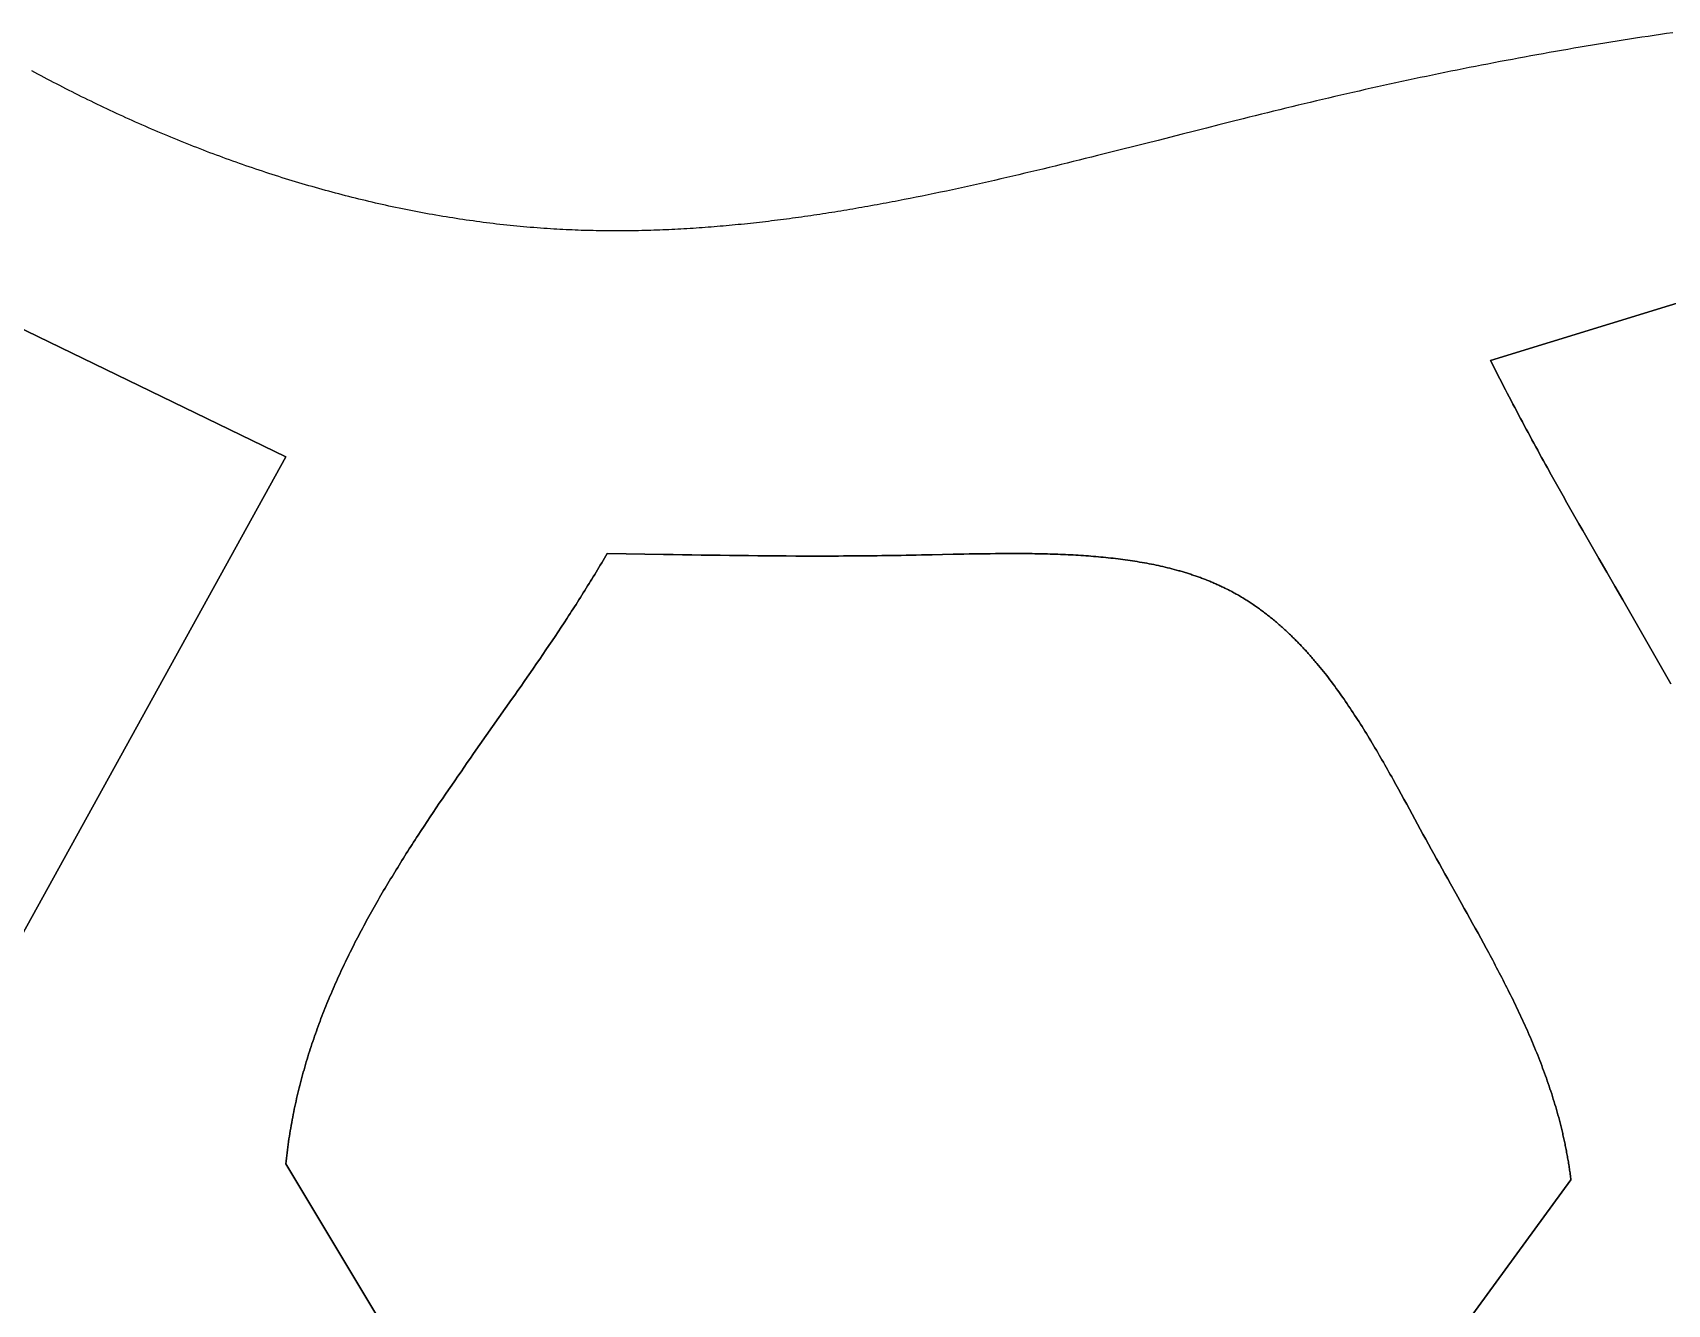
# Model space of a CAD drawing. Header units: millimetres. Extents: x -97041 to 275168, y -12500 to 263793.
# Drawn here: x 30275 to 60170, y 129284 to 152538 of the extents above; entities that cross this region are included whole.
import ezdxf

# ---------------------------------------------------------------- set-up
doc = ezdxf.new("R2010")
doc.units = ezdxf.units.MM
doc.layers.add('CLOSED_AREAS', color=7, linetype='Continuous')
doc.layers.add('REGION_HOLES', color=7, linetype='Continuous')

msp = doc.modelspace()

# ---------------------------------------------------------------- linework, layer by layer
at = {"layer": 'CLOSED_AREAS'}
for points in [[(60269.624, 152538.38), (60156.532, 152521.916), (60043.458, 152505.266), (59930.403, 152488.432), (59817.366, 152471.414), (59704.348, 152454.211), (59591.349, 152436.825), (59478.37, 152419.256), (59365.411, 152401.504), (59252.473, 152383.57), (59139.556, 152365.455), (59026.66, 152347.157), (58913.786, 152328.679), (58800.935, 152310.02), (58688.106, 152291.182), (58575.301, 152272.163), (58462.519, 152252.966), (58349.761, 152233.589), (58237.027, 152214.035), (58124.319, 152194.302), (58011.635, 152174.392), (57898.978, 152154.305), (57786.346, 152134.041), (57673.741, 152113.601), (57561.163, 152092.985), (57448.612, 152072.194), (57336.089, 152051.229), (57223.595, 152030.088), (57111.129, 152008.774), (56998.692, 151987.286), (56886.285, 151965.625), (56773.907, 151943.792), (56661.56, 151921.786), (56549.244, 151899.608), (56436.959, 151877.259), (56324.705, 151854.739), (56212.484, 151832.048), (56100.295, 151809.188), (55988.139, 151786.157), (55876.016, 151762.958), (55763.927, 151739.589), (55651.872, 151716.053), (55539.852, 151692.348), (55427.867, 151668.476), (55315.917, 151644.437), (55204.003, 151620.231), (55092.125, 151595.859), (54980.284, 151571.321), (54868.48, 151546.618), (54756.714, 151521.75), (54644.985, 151496.718), (54533.295, 151471.521), (54421.644, 151446.161), (54310.032, 151420.638), (54198.46, 151394.952), (54086.927, 151369.104), (53975.436, 151343.094), (53863.542, 151316.82), (53751.688, 151290.389), (53639.875, 151263.808), (53528.102, 151237.085), (53416.368, 151210.225), (53304.673, 151183.235), (53193.015, 151156.122), (53081.396, 151128.891), (52969.813, 151101.551), (52858.267, 151074.107), (52746.757, 151046.565), (52635.283, 151018.933), (52523.844, 150991.217), (52412.439, 150963.424), (52189.731, 150907.63), (51967.154, 150851.605), (51744.705, 150795.401), (51522.38, 150739.07), (51300.174, 150682.664), (50856.104, 150569.841), (50634.232, 150513.527), (50412.462, 150457.349), (50190.791, 150401.359), (49969.214, 150345.608), (49747.728, 150290.151), (49637.017, 150262.548), (49526.328, 150235.038), (49415.659, 150207.627), (49305.009, 150180.323), (49194.38, 150153.131), (49083.769, 150126.057), (48973.177, 150099.11), (48862.603, 150072.294), (48752.046, 150045.617), (48641.506, 150019.086), (48530.982, 149992.706), (48420.475, 149966.484), (48309.982, 149940.428), (48199.505, 149914.542), (48089.041, 149888.835), (47978.592, 149863.312), (47868.155, 149837.981), (47757.732, 149812.847), (47647.32, 149787.917), (47536.921, 149763.198), (47426.532, 149738.696), (47316.154, 149714.418), (47205.787, 149690.37), (47095.429, 149666.559), (46985.08, 149642.992), (46874.739, 149619.675), (46764.407, 149596.614), (46654.082, 149573.817), (46543.765, 149551.289), (46433.453, 149529.037), (46323.148, 149507.068), (46212.848, 149485.389), (46102.554, 149464.005), (46047.408, 149453.427), (45992.263, 149442.924), (45937.12, 149432.499), (45881.977, 149422.152), (45826.835, 149411.884), (45771.694, 149401.696), (45716.553, 149391.588), (45661.414, 149381.561), (45606.275, 149371.617), (45551.136, 149361.756), (45495.998, 149351.978), (45440.86, 149342.285), (45385.723, 149332.677), (45330.585, 149323.156), (45275.448, 149313.722), (45220.312, 149304.376), (45165.175, 149295.118), (45110.038, 149285.95), (45054.901, 149276.872), (44999.764, 149267.886), (44944.627, 149258.991), (44889.49, 149250.189), (44834.352, 149241.481), (44779.214, 149232.868), (44724.076, 149224.349), (44668.937, 149215.927), (44613.797, 149207.601), (44558.657, 149199.374), (44503.516, 149191.245), (44448.374, 149183.215), (44393.232, 149175.285), (44338.088, 149167.457), (44282.944, 149159.73), (44227.799, 149152.106), (44172.652, 149144.585), (44117.504, 149137.168), (44062.355, 149129.857), (44007.205, 149122.652), (43952.054, 149115.553), (43896.901, 149108.562), (43841.746, 149101.679), (43786.59, 149094.905), (43731.433, 149088.242), (43676.273, 149081.689), (43621.112, 149075.248), (43565.95, 149068.919), (43510.785, 149062.704), (43455.618, 149056.603), (43400.45, 149050.616), (43345.279, 149044.746), (43290.106, 149038.992), (43234.931, 149033.355), (43179.754, 149027.836), (43124.574, 149022.437), (43069.392, 149017.157), (43014.208, 149011.998), (42959.021, 149006.961), (42903.831, 149002.046), (42848.639, 148997.253), (42793.444, 148992.585), (42738.246, 148988.042), (42683.046, 148983.624), (42627.843, 148979.332), (42572.636, 148975.168), (42517.427, 148971.132), (42462.214, 148967.224), (42406.998, 148963.447), (42351.779, 148959.799), (42296.557, 148956.283), (42241.332, 148952.899), (42186.102, 148949.649), (42130.87, 148946.531), (42075.634, 148943.549), (42020.394, 148940.702), (41965.151, 148937.991), (41909.904, 148935.417), (41854.653, 148932.98), (41799.398, 148930.683), (41744.139, 148928.525), (41688.876, 148926.507), (41633.609, 148924.631), (41578.338, 148922.896), (41523.063, 148921.304), (41467.784, 148919.856), (41412.5, 148918.552), (41357.212, 148917.394), (41301.919, 148916.381), (41246.622, 148915.515), (41191.32, 148914.797), (41136.013, 148914.228), (41080.702, 148913.807), (41025.386, 148913.537), (40970.065, 148913.418), (40914.74, 148913.451), (40859.409, 148913.636), (40804.073, 148913.975), (40748.732, 148914.467), (40693.386, 148915.115), (40638.035, 148915.919), (40582.678, 148916.879), (40527.316, 148917.997), (40471.949, 148919.274), (40416.576, 148920.709), (40361.198, 148922.304), (40305.813, 148924.06), (40250.424, 148925.978), (40195.028, 148928.058), (40139.627, 148930.302), (40084.219, 148932.709), (40028.806, 148935.281), (39973.387, 148938.019), (39917.962, 148940.924), (39862.53, 148943.996), (39807.092, 148947.236), (39745.502, 148951.033), (39683.905, 148955.038), (39622.301, 148959.25), (39560.69, 148963.67), (39499.074, 148968.296), (39437.453, 148973.128), (39375.827, 148978.166), (39314.196, 148983.409), (39252.563, 148988.856), (39190.925, 148994.508), (39129.286, 149000.363), (39067.644, 149006.421), (39006, 149012.682), (38944.356, 149019.145), (38882.711, 149025.81), (38821.065, 149032.676), (38759.42, 149039.742), (38697.776, 149047.009), (38636.134, 149054.475), (38574.493, 149062.141), (38512.855, 149070.005), (38451.219, 149078.067), (38389.587, 149086.327), (38327.96, 149094.785), (38266.336, 149103.439), (38204.718, 149112.289), (38143.105, 149121.336), (38081.498, 149130.577), (38019.897, 149140.013), (37958.304, 149149.644), (37896.718, 149159.468), (37835.14, 149169.486), (37773.571, 149179.697), (37712.011, 149190.099), (37650.46, 149200.694), (37588.919, 149211.48), (37527.389, 149222.457), (37465.87, 149233.624), (37404.363, 149244.982), (37342.868, 149256.528), (37281.385, 149268.264), (37219.915, 149280.188), (37158.46, 149292.3), (37097.018, 149304.599), (37035.591, 149317.085), (36974.179, 149329.758), (36912.783, 149342.617), (36851.403, 149355.661), (36790.039, 149368.89), (36728.693, 149382.304), (36667.365, 149395.901), (36606.055, 149409.683), (36544.763, 149423.647), (36483.491, 149437.794), (36422.238, 149452.123), (36361.006, 149466.633), (36299.795, 149481.325), (36238.604, 149496.197), (36177.436, 149511.249), (36116.29, 149526.48), (36055.166, 149541.891), (35994.066, 149557.481), (35932.99, 149573.249), (35871.938, 149589.194), (35810.911, 149605.316), (35749.91, 149621.615), (35688.934, 149638.091), (35627.984, 149654.742), (35567.062, 149671.568), (35506.167, 149688.569), (35445.299, 149705.744), (35384.46, 149723.092), (35323.65, 149740.615), (35262.87, 149758.309), (35202.119, 149776.176), (35141.399, 149794.215), (35080.71, 149812.425), (35020.052, 149830.806), (34959.426, 149849.357), (34898.833, 149868.078), (34838.272, 149886.969), (34777.745, 149906.028), (34717.252, 149925.255), (34656.794, 149944.65), (34596.371, 149964.213), (34535.983, 149983.943), (34475.631, 150003.839), (34415.316, 150023.9), (34355.038, 150044.128), (34294.797, 150064.52), (34234.595, 150085.076), (34174.431, 150105.797), (34114.306, 150126.681), (34054.22, 150147.727), (33994.175, 150168.937), (33934.171, 150190.308), (33874.207, 150211.841), (33814.286, 150233.534), (33754.406, 150255.389), (33694.569, 150277.403), (33634.775, 150299.577), (33575.025, 150321.909), (33515.319, 150344.401), (33455.658, 150367.05), (33396.042, 150389.857), (33336.472, 150412.821), (33276.948, 150435.942), (33217.47, 150459.218), (33158.04, 150482.651), (33098.658, 150506.238), (33039.324, 150529.98), (32980.038, 150553.876), (32920.802, 150577.926), (32861.616, 150602.129), (32802.48, 150626.485), (32743.395, 150650.993), (32684.361, 150675.652), (32625.379, 150700.463), (32566.449, 150725.424), (32507.572, 150750.536), (32448.749, 150775.797), (32389.979, 150801.207), (32331.264, 150826.767), (32272.604, 150852.474), (32213.999, 150878.33), (32155.449, 150904.332), (32096.957, 150930.482), (32038.521, 150956.777), (31980.142, 150983.219), (31921.822, 151009.805), (31863.56, 151036.537), (31805.357, 151063.413), (31747.213, 151090.433), (31689.13, 151117.596), (31631.107, 151144.902), (31573.144, 151172.35), (31515.244, 151199.94), (31457.405, 151227.672), (31399.629, 151255.545), (31341.916, 151283.558), (31284.266, 151311.711), (31226.681, 151340.003), (31169.16, 151368.434), (31111.704, 151397.004), (31054.313, 151425.712), (30996.989, 151454.557), (30939.731, 151483.539), (30882.541, 151512.658), (30825.418, 151541.912), (30768.363, 151571.303), (30711.377, 151600.828), (30654.459, 151630.488), (30597.612, 151660.281), (30540.835, 151690.209), (30484.128, 151720.269), (30427.492, 151750.462), (30370.929, 151780.787), (30314.437, 151811.244), (30258.018, 151841.832)], [(28736.088, 133615.72), (34905.394, 144779.227), (25210.77, 149479.651)], [(64576.821, 148892.098), (56938.632, 146541.886), (56972.136, 146474.985), (57005.728, 146408.206), (57039.406, 146341.548), (57073.169, 146275.009), (57107.015, 146208.586), (57140.944, 146142.277), (57174.955, 146076.08), (57209.045, 146009.992), (57243.215, 145944.013), (57277.462, 145878.139), (57311.785, 145812.368), (57346.185, 145746.699), (57380.658, 145681.128), (57415.204, 145615.655), (57449.822, 145550.277), (57484.511, 145484.991), (57519.269, 145419.795), (57554.095, 145354.688), (57588.988, 145289.667), (57623.947, 145224.73), (57658.971, 145159.875), (57694.058, 145095.1), (57729.207, 145030.403), (57764.417, 144965.781), (57799.687, 144901.232), (57835.016, 144836.754), (57870.402, 144772.345), (57905.845, 144708.003), (57941.343, 144643.726), (57976.894, 144579.512), (58048.154, 144451.261), (58119.615, 144323.236), (58191.268, 144195.417), (58263.102, 144067.788), (58335.11, 143940.333), (58407.28, 143813.032), (58479.604, 143685.871), (58552.072, 143558.83), (58624.674, 143431.894), (58697.401, 143305.044), (58770.243, 143178.264), (58843.191, 143051.537), (58916.235, 142924.844), (59062.574, 142671.496), (59209.183, 142418.083), (59355.986, 142164.467), (59502.906, 141910.511), (59649.867, 141656.076), (59723.339, 141528.636), (59796.793, 141401.026), (59870.219, 141273.227), (59943.607, 141145.222), (60016.949, 141016.995), (60090.234, 140888.528), (60163.453, 140759.804), (60236.596, 140630.805)], [(50475.549, 120689.554), (58407.514, 131559.284), (58404.377, 131584.71), (58401.157, 131610.106), (58397.855, 131635.471), (58394.471, 131660.806), (58391.006, 131686.112), (58387.459, 131711.387), (58383.832, 131736.633), (58380.125, 131761.85), (58376.338, 131787.038), (58372.471, 131812.196), (58368.525, 131837.326), (58364.5, 131862.427), (58360.396, 131887.499), (58356.214, 131912.543), (58351.955, 131937.558), (58347.617, 131962.546), (58343.203, 131987.505), (58338.712, 132012.437), (58334.145, 132037.341), (58329.501, 132062.218), (58324.782, 132087.068), (58319.988, 132111.89), (58315.119, 132136.685), (58310.175, 132161.454), (58305.156, 132186.195), (58300.064, 132210.911), (58294.898, 132235.6), (58289.66, 132260.262), (58284.348, 132284.899), (58278.964, 132309.51), (58273.507, 132334.095), (58267.979, 132358.655), (58262.38, 132383.189), (58256.71, 132407.698), (58245.157, 132456.641), (58233.325, 132505.485), (58221.215, 132554.231), (58208.832, 132602.881), (58196.177, 132651.436), (58183.254, 132699.897), (58170.065, 132748.265), (58156.613, 132796.542), (58142.902, 132844.728), (58128.934, 132892.826), (58114.712, 132940.837), (58100.238, 132988.761), (58085.516, 133036.6), (58070.548, 133084.356), (58055.338, 133132.029), (58039.888, 133179.621), (58024.201, 133227.133), (58008.28, 133274.567), (57992.128, 133321.923), (57975.748, 133369.204), (57959.141, 133416.409), (57942.313, 133463.541), (57925.264, 133510.601), (57907.999, 133557.59), (57890.519, 133604.51), (57872.828, 133651.361), (57854.929, 133698.144), (57836.825, 133744.863), (57818.518, 133791.516), (57800.011, 133838.106), (57781.307, 133884.635), (57762.409, 133931.102), (57743.32, 133977.51), (57724.043, 134023.86), (57704.58, 134070.154), (57684.935, 134116.391), (57665.11, 134162.574), (57645.108, 134208.704), (57624.932, 134254.783), (57604.584, 134300.811), (57584.069, 134346.789), (57563.388, 134392.72), (57542.545, 134438.604), (57521.541, 134484.443), (57500.381, 134530.237), (57479.067, 134575.989), (57457.602, 134621.699), (57435.989, 134667.369), (57414.23, 134713), (57392.329, 134758.593), (57370.287, 134804.149), (57348.11, 134849.671), (57325.798, 134895.158), (57303.355, 134940.613), (57280.783, 134986.037), (57258.087, 135031.43), (57235.268, 135076.795), (57212.329, 135122.132), (57189.273, 135167.443), (57166.104, 135212.729), (57142.823, 135257.991), (57119.434, 135303.231), (57095.94, 135348.45), (57072.343, 135393.649), (57048.647, 135438.829), (57024.854, 135483.992), (57000.967, 135529.139), (56976.989, 135574.271), (56952.922, 135619.389), (56928.771, 135664.496), (56904.536, 135709.591), (56855.832, 135799.754), (56806.832, 135889.889), (56757.559, 135980.006), (56708.037, 136070.114), (56658.288, 136160.225), (56608.334, 136250.348), (56558.2, 136340.494), (56507.907, 136430.673), (56457.478, 136520.895), (56406.937, 136611.17), (56305.61, 136791.92), (56204.106, 136973.006), (56153.346, 137063.701), (56102.611, 137154.51), (56051.923, 137245.443), (56001.306, 137336.512), (55950.782, 137427.726), (55900.374, 137519.095), (55850.462, 137609.961), (55800.666, 137700.96), (55750.965, 137792.064), (55701.34, 137883.243), (55602.233, 138065.709), (55503.179, 138248.123), (55453.621, 138339.237), (55404.013, 138430.251), (55354.336, 138521.133), (55304.569, 138611.857), (55254.692, 138702.391), (55204.683, 138792.706), (55154.522, 138882.774), (55129.378, 138927.706), (55104.188, 138972.564), (55078.95, 139017.347), (55053.661, 139062.049), (55028.318, 139106.666), (55002.92, 139151.197), (54977.462, 139195.636), (54951.944, 139239.98), (54926.362, 139284.225), (54900.713, 139328.368), (54874.995, 139372.405), (54849.206, 139416.332), (54823.342, 139460.146), (54797.402, 139503.843), (54771.383, 139547.42), (54745.281, 139590.872), (54719.095, 139634.196), (54692.822, 139677.388), (54666.46, 139720.445), (54640.005, 139763.363), (54613.455, 139806.139), (54586.808, 139848.768), (54560.061, 139891.247), (54533.211, 139933.572), (54506.257, 139975.74), (54479.194, 140017.747), (54452.021, 140059.589), (54424.736, 140101.263), (54397.334, 140142.764), (54369.815, 140184.09), (54342.175, 140225.237), (54314.412, 140266.201), (54286.523, 140306.978), (54258.506, 140347.564), (54230.358, 140387.957), (54202.076, 140428.151), (54173.658, 140468.145), (54145.101, 140507.933), (54116.403, 140547.513), (54087.562, 140586.88), (54058.573, 140626.031), (54029.436, 140664.962), (54000.147, 140703.67), (53970.704, 140742.151), (53941.104, 140780.401), (53911.345, 140818.416), (53881.423, 140856.194), (53851.337, 140893.73), (53821.084, 140931.02), (53790.662, 140968.061), (53760.067, 141004.85), (53744.704, 141023.148), (53729.297, 141041.382), (53713.846, 141059.551), (53698.35, 141077.654), (53682.809, 141095.691), (53667.223, 141113.662), (53651.591, 141131.566), (53635.913, 141149.403), (53620.188, 141167.172), (53604.418, 141184.872), (53588.6, 141202.504), (53572.735, 141220.067), (53556.822, 141237.56), (53540.862, 141254.984), (53524.853, 141272.336), (53508.795, 141289.618), (53492.689, 141306.828), (53476.534, 141323.966), (53460.329, 141341.032), (53444.074, 141358.025), (53427.769, 141374.945), (53411.413, 141391.791), (53395.007, 141408.563), (53378.55, 141425.26), (53362.041, 141441.882), (53345.48, 141458.429), (53328.867, 141474.899), (53312.202, 141491.293), (53295.484, 141507.61), (53278.713, 141523.849), (53261.889, 141540.011), (53245.01, 141556.095), (53228.078, 141572.099), (53211.091, 141588.025), (53194.05, 141603.87), (53176.954, 141619.636), (53159.802, 141635.321), (53142.595, 141650.924), (53125.332, 141666.447), (53108.012, 141681.887), (53090.636, 141697.245), (53073.203, 141712.519), (53055.712, 141727.711), (53038.164, 141742.819), (53020.558, 141757.842), (53002.894, 141772.781), (52985.171, 141787.634), (52967.39, 141802.402), (52949.549, 141817.083), (52931.648, 141831.678), (52913.688, 141846.186), (52895.668, 141860.607), (52877.587, 141874.939), (52859.445, 141889.183), (52841.242, 141903.339), (52822.978, 141917.404), (52804.651, 141931.381), (52786.263, 141945.266), (52767.812, 141959.061), (52749.299, 141972.765), (52730.722, 141986.378), (52712.082, 141999.898), (52693.379, 142013.326), (52674.611, 142026.66), (52655.779, 142039.901), (52636.882, 142053.049), (52617.92, 142066.101), (52598.893, 142079.06), (52579.8, 142091.922), (52560.641, 142104.689), (52541.416, 142117.36), (52522.124, 142129.934), (52502.766, 142142.411), (52483.34, 142154.79), (52463.846, 142167.072), (52444.284, 142179.254), (52424.655, 142191.338), (52404.956, 142203.323), (52385.189, 142215.207), (52365.353, 142226.991), (52345.446, 142238.675), (52325.471, 142250.257), (52305.425, 142261.737), (52285.308, 142273.115), (52265.121, 142284.391), (52244.862, 142295.563), (52224.532, 142306.632), (52204.13, 142317.597), (52183.656, 142328.457), (52163.11, 142339.213), (52142.491, 142349.863), (52121.798, 142360.407), (52101.033, 142370.845), (52080.193, 142381.176), (52062.074, 142390.042), (52043.899, 142398.829), (52025.669, 142407.535), (52007.384, 142416.162), (51989.045, 142424.71), (51970.651, 142433.179), (51952.203, 142441.569), (51933.701, 142449.882), (51915.146, 142458.116), (51896.538, 142466.274), (51877.876, 142474.354), (51859.162, 142482.357), (51840.394, 142490.284), (51821.575, 142498.135), (51802.704, 142505.91), (51783.781, 142513.61), (51764.806, 142521.234), (51745.78, 142528.784), (51726.703, 142536.26), (51707.575, 142543.662), (51688.397, 142550.99), (51669.168, 142558.244), (51649.889, 142565.426), (51630.561, 142572.535), (51611.183, 142579.572), (51591.756, 142586.537), (51572.28, 142593.43), (51552.755, 142600.252), (51533.182, 142607.003), (51513.56, 142613.684), (51493.891, 142620.294), (51474.174, 142626.835), (51454.409, 142633.305), (51434.597, 142639.707), (51414.738, 142646.04), (51394.833, 142652.304), (51374.881, 142658.5), (51354.882, 142664.629), (51334.838, 142670.69), (51314.748, 142676.683), (51294.613, 142682.61), (51274.433, 142688.471), (51254.208, 142694.265), (51233.938, 142699.994), (51193.265, 142711.255), (51152.416, 142722.258), (51111.394, 142733.004), (51070.201, 142743.497), (51028.838, 142753.739), (50987.308, 142763.734), (50945.612, 142773.483), (50903.753, 142782.989), (50861.733, 142792.256), (50819.553, 142801.286), (50777.216, 142810.082), (50734.724, 142818.647), (50692.079, 142826.983), (50649.283, 142835.092), (50606.338, 142842.979), (50563.245, 142850.645), (50520.008, 142858.094), (50476.628, 142865.327), (50433.107, 142872.349), (50389.447, 142879.161), (50345.65, 142885.766), (50301.718, 142892.167), (50257.654, 142898.367), (50213.459, 142904.369), (50169.135, 142910.175), (50124.685, 142915.787), (50080.11, 142921.21), (50035.412, 142926.445), (49990.594, 142931.496), (49945.658, 142936.364), (49900.605, 142941.054), (49855.437, 142945.566), (49810.158, 142949.906), (49764.768, 142954.074), (49719.27, 142958.073), (49673.665, 142961.908), (49627.956, 142965.58), (49582.146, 142969.091), (49536.235, 142972.446), (49490.226, 142975.646), (49444.12, 142978.694), (49397.921, 142981.593), (49351.63, 142984.346), (49305.249, 142986.955), (49258.781, 142989.424), (49212.226, 142991.755), (49165.587, 142993.95), (49118.867, 142996.013), (49072.067, 142997.946), (49025.189, 142999.752), (48978.236, 143001.434), (48931.209, 143002.994), (48884.111, 143004.436), (48836.943, 143005.762), (48789.707, 143006.974), (48742.406, 143008.076), (48695.042, 143009.07), (48647.616, 143009.959), (48600.131, 143010.745), (48552.589, 143011.432), (48504.991, 143012.023), (48457.34, 143012.519), (48409.638, 143012.924), (48361.887, 143013.241), (48314.089, 143013.471), (48266.246, 143013.619), (48218.359, 143013.686), (48170.432, 143013.676), (48074.463, 143013.434), (47978.354, 143012.915), (47882.122, 143012.14), (47785.783, 143011.132), (47689.354, 143009.913), (47592.85, 143008.505), (47496.289, 143006.929), (47399.686, 143005.208), (47303.058, 143003.364), (47206.421, 143001.418), (47109.791, 142999.393), (46916.62, 142995.192), (46723.673, 142990.938), (46531.082, 142986.806), (46434.961, 142984.841), (46338.978, 142982.973), (46249.78, 142981.336), (46160.712, 142979.801), (46071.773, 142978.365), (45982.959, 142977.027), (45894.268, 142975.785), (45805.697, 142974.638), (45717.243, 142973.585), (45628.904, 142972.623), (45540.676, 142971.751), (45452.558, 142970.967), (45364.546, 142970.271), (45276.638, 142969.66), (45188.831, 142969.132), (45101.122, 142968.687), (45013.508, 142968.323), (44925.988, 142968.037), (44838.557, 142967.83), (44751.214, 142967.698), (44576.78, 142967.655), (44402.662, 142967.898), (44228.84, 142968.413), (44055.291, 142969.188), (43881.994, 142970.21), (43708.927, 142971.466), (43536.068, 142972.945), (43363.396, 142974.634), (43190.888, 142976.519), (43018.524, 142978.589), (42846.281, 142980.831), (42674.138, 142983.232), (42502.073, 142985.78), (42330.064, 142988.462), (42158.089, 142991.266), (41986.128, 142994.178), (41814.157, 142997.188), (41470.101, 143003.446), (41125.748, 143009.94), (40780.924, 143016.568), (40756.092, 142973.74), (40731.15, 142930.957), (40706.101, 142888.218), (40680.946, 142845.524), (40655.686, 142802.872), (40630.323, 142760.264), (40604.858, 142717.698), (40579.293, 142675.173), (40553.629, 142632.689), (40527.868, 142590.245), (40502.011, 142547.842), (40476.06, 142505.477), (40450.015, 142463.151), (40423.879, 142420.862), (40397.653, 142378.611), (40371.339, 142336.397), (40344.937, 142294.219), (40318.45, 142252.076), (40291.879, 142209.968), (40265.225, 142167.894), (40238.489, 142125.854), (40211.674, 142083.847), (40184.78, 142041.873), (40157.81, 141999.93), (40130.764, 141958.018), (40103.644, 141916.138), (40076.452, 141874.287), (40049.189, 141832.465), (39994.455, 141748.909), (39939.455, 141665.462), (39884.2, 141582.121), (39828.702, 141498.881), (39772.972, 141415.737), (39717.022, 141332.683), (39660.865, 141249.716), (39604.511, 141166.83), (39547.972, 141084.021), (39491.261, 141001.283), (39434.388, 140918.612), (39377.366, 140836.003), (39320.205, 140753.452), (39262.919, 140670.952), (39205.518, 140588.5), (39148.014, 140506.09), (39090.419, 140423.719), (39032.745, 140341.38), (38917.205, 140176.781), (38801.488, 140012.256), (38569.897, 139683.271), (38454.21, 139518.733), (38338.72, 139354.114), (38281.078, 139271.762), (38223.52, 139189.374), (38166.059, 139106.947), (38108.705, 139024.476), (38051.471, 138941.955), (37994.368, 138859.379), (37937.407, 138776.744), (37880.602, 138694.046), (37823.962, 138611.278), (37767.501, 138528.437), (37711.229, 138445.517), (37655.158, 138362.514), (37599.3, 138279.423), (37543.667, 138196.238), (37488.271, 138112.956), (37433.123, 138029.571), (37378.234, 137946.078), (37323.617, 137862.473), (37296.414, 137820.626), (37269.283, 137778.75), (37242.226, 137736.843), (37215.244, 137694.905), (37188.339, 137652.936), (37161.512, 137610.934), (37134.765, 137568.899), (37108.098, 137526.83), (37081.514, 137484.727), (37055.014, 137442.59), (37028.599, 137400.417), (37002.272, 137358.208), (36976.032, 137315.963), (36949.883, 137273.68), (36923.824, 137231.359), (36897.859, 137189), (36871.988, 137146.603), (36846.212, 137104.165), (36820.533, 137061.687), (36794.953, 137019.169), (36769.473, 136976.609), (36744.095, 136934.007), (36718.819, 136891.362), (36693.648, 136848.674), (36668.583, 136805.942), (36643.625, 136763.166), (36618.776, 136720.344), (36594.037, 136677.477), (36569.41, 136634.564), (36544.897, 136591.604), (36520.498, 136548.596), (36496.215, 136505.54), (36472.049, 136462.436), (36448.003, 136419.282), (36424.077, 136376.078), (36400.273, 136332.824), (36376.593, 136289.518), (36353.037, 136246.161), (36329.608, 136202.751), (36306.307, 136159.289), (36283.134, 136115.773), (36260.093, 136072.203), (36237.184, 136028.578), (36214.409, 135984.898), (36191.768, 135941.161), (36169.265, 135897.369), (36146.899, 135853.519), (36124.673, 135809.611), (36102.588, 135765.645), (36080.645, 135721.619), (36058.846, 135677.534), (36037.193, 135633.389), (36015.686, 135589.184), (35994.328, 135544.916), (35973.119, 135500.587), (35952.062, 135456.195), (35931.157, 135411.74), (35910.407, 135367.221), (35889.812, 135322.637), (35869.374, 135277.989), (35849.095, 135233.275), (35828.975, 135188.494), (35809.017, 135143.647), (35789.222, 135098.732), (35769.592, 135053.749), (35750.127, 135008.697), (35730.83, 134963.576), (35711.701, 134918.386), (35692.742, 134873.124), (35673.956, 134827.792), (35655.342, 134782.388), (35636.903, 134736.911), (35618.64, 134691.362), (35600.555, 134645.739), (35582.648, 134600.042), (35564.922, 134554.27), (35547.378, 134508.423), (35530.018, 134462.499), (35512.842, 134416.5), (35495.852, 134370.423), (35479.05, 134324.268), (35462.438, 134278.035), (35446.016, 134231.723), (35429.786, 134185.331), (35413.75, 134138.86), (35397.909, 134092.307), (35382.265, 134045.673), (35366.819, 133998.957), (35351.572, 133952.158), (35336.526, 133905.276), (35321.682, 133858.31), (35307.042, 133811.26), (35292.608, 133764.125), (35278.38, 133716.904), (35264.361, 133669.597), (35250.551, 133622.203), (35236.952, 133574.722), (35223.566, 133527.152), (35210.394, 133479.494), (35197.438, 133431.746), (35184.699, 133383.909), (35172.178, 133335.981), (35159.877, 133287.962), (35147.797, 133239.851), (35135.941, 133191.648), (35124.308, 133143.353), (35112.902, 133094.963), (35101.723, 133046.48), (35090.772, 132997.901), (35080.051, 132949.228), (35069.563, 132900.458), (35059.307, 132851.592), (35049.286, 132802.629), (35039.501, 132753.568), (35029.953, 132704.408), (35020.644, 132655.15), (35011.576, 132605.792), (35002.75, 132556.334), (34994.166, 132506.775), (34985.828, 132457.114), (34977.736, 132407.352), (34969.892, 132357.487), (34962.297, 132307.519), (34954.952, 132257.447), (34947.86, 132207.271), (34941.021, 132156.989), (34934.437, 132106.602), (34928.109, 132056.109), (34922.04, 132005.509), (34916.23, 131954.801), (34910.681, 131903.985), (34905.394, 131853.061), (39312.042, 124508.648)]]:
    msp.add_lwpolyline(points, dxfattribs=at)
at = {"layer": 'REGION_HOLES'}
for points in [[(25210.77, 149479.651), (34905.394, 144779.227), (28736.088, 133615.72)], [(60236.596, 140630.805), (60163.453, 140759.804), (60090.234, 140888.528), (60016.949, 141016.995), (59943.607, 141145.222), (59870.219, 141273.227), (59796.793, 141401.026), (59723.339, 141528.636), (59649.867, 141656.076), (59502.906, 141910.511), (59355.986, 142164.467), (59209.183, 142418.083), (59062.574, 142671.496), (58916.235, 142924.844), (58843.191, 143051.537), (58770.243, 143178.264), (58697.401, 143305.044), (58624.674, 143431.894), (58552.072, 143558.83), (58479.604, 143685.871), (58407.28, 143813.032), (58335.11, 143940.333), (58263.102, 144067.788), (58191.268, 144195.417), (58119.615, 144323.236), (58048.154, 144451.261), (57976.894, 144579.512), (57941.343, 144643.726), (57905.845, 144708.003), (57870.402, 144772.345), (57835.016, 144836.754), (57799.687, 144901.232), (57764.417, 144965.781), (57729.207, 145030.403), (57694.058, 145095.1), (57658.971, 145159.875), (57623.947, 145224.73), (57588.988, 145289.667), (57554.095, 145354.688), (57519.269, 145419.795), (57484.511, 145484.991), (57449.822, 145550.277), (57415.204, 145615.655), (57380.658, 145681.128), (57346.185, 145746.699), (57311.785, 145812.368), (57277.462, 145878.139), (57243.215, 145944.013), (57209.045, 146009.992), (57174.955, 146076.08), (57140.944, 146142.277), (57107.015, 146208.586), (57073.169, 146275.009), (57039.406, 146341.548), (57005.728, 146408.206), (56972.136, 146474.985), (56938.632, 146541.886), (64576.821, 148892.098)], [(39312.042, 124508.648), (34905.394, 131853.061), (34910.681, 131903.985), (34916.23, 131954.801), (34922.04, 132005.509), (34928.109, 132056.109), (34934.437, 132106.602), (34941.021, 132156.989), (34947.86, 132207.271), (34954.952, 132257.447), (34962.297, 132307.519), (34969.892, 132357.487), (34977.736, 132407.352), (34985.828, 132457.114), (34994.166, 132506.775), (35002.75, 132556.334), (35011.576, 132605.792), (35020.644, 132655.15), (35029.953, 132704.408), (35039.501, 132753.568), (35049.286, 132802.629), (35059.307, 132851.592), (35069.563, 132900.458), (35080.051, 132949.228), (35090.772, 132997.901), (35101.723, 133046.48), (35112.902, 133094.963), (35124.308, 133143.353), (35135.941, 133191.648), (35147.797, 133239.851), (35159.877, 133287.962), (35172.178, 133335.981), (35184.699, 133383.909), (35197.438, 133431.746), (35210.394, 133479.494), (35223.566, 133527.152), (35236.952, 133574.722), (35250.551, 133622.203), (35264.361, 133669.597), (35278.38, 133716.904), (35292.608, 133764.125), (35307.042, 133811.26), (35321.682, 133858.31), (35336.526, 133905.276), (35351.572, 133952.158), (35366.819, 133998.957), (35382.265, 134045.673), (35397.909, 134092.307), (35413.75, 134138.86), (35429.786, 134185.331), (35446.016, 134231.723), (35462.438, 134278.035), (35479.05, 134324.268), (35495.852, 134370.423), (35512.842, 134416.5), (35530.018, 134462.499), (35547.378, 134508.423), (35564.922, 134554.27), (35582.648, 134600.042), (35600.555, 134645.739), (35618.64, 134691.362), (35636.903, 134736.911), (35655.342, 134782.388), (35673.956, 134827.792), (35692.742, 134873.124), (35711.701, 134918.386), (35730.83, 134963.576), (35750.127, 135008.697), (35769.592, 135053.749), (35789.222, 135098.732), (35809.017, 135143.647), (35828.975, 135188.494), (35849.095, 135233.275), (35869.374, 135277.989), (35889.812, 135322.637), (35910.407, 135367.221), (35931.157, 135411.74), (35952.062, 135456.195), (35973.119, 135500.587), (35994.328, 135544.916), (36015.686, 135589.184), (36037.193, 135633.389), (36058.846, 135677.534), (36080.645, 135721.619), (36102.588, 135765.645), (36124.673, 135809.611), (36146.899, 135853.519), (36169.265, 135897.369), (36191.768, 135941.161), (36214.409, 135984.898), (36237.184, 136028.578), (36260.093, 136072.203), (36283.134, 136115.773), (36306.307, 136159.289), (36329.608, 136202.751), (36353.037, 136246.161), (36376.593, 136289.518), (36400.273, 136332.824), (36424.077, 136376.078), (36448.003, 136419.282), (36472.049, 136462.436), (36496.215, 136505.54), (36520.498, 136548.596), (36544.897, 136591.604), (36569.41, 136634.564), (36594.037, 136677.477), (36618.776, 136720.344), (36643.625, 136763.166), (36668.583, 136805.942), (36693.648, 136848.674), (36718.819, 136891.362), (36744.095, 136934.007), (36769.473, 136976.609), (36794.953, 137019.169), (36820.533, 137061.687), (36846.212, 137104.165), (36871.988, 137146.603), (36897.859, 137189), (36923.824, 137231.359), (36949.883, 137273.68), (36976.032, 137315.963), (37002.272, 137358.208), (37028.599, 137400.417), (37055.014, 137442.59), (37081.514, 137484.727), (37108.098, 137526.83), (37134.765, 137568.899), (37161.512, 137610.934), (37188.339, 137652.936), (37215.244, 137694.905), (37242.226, 137736.843), (37269.283, 137778.75), (37296.414, 137820.626), (37323.617, 137862.473), (37378.234, 137946.078), (37433.123, 138029.571), (37488.271, 138112.956), (37543.667, 138196.238), (37599.3, 138279.423), (37655.158, 138362.514), (37711.229, 138445.517), (37767.501, 138528.437), (37823.962, 138611.278), (37880.602, 138694.046), (37937.407, 138776.744), (37994.368, 138859.379), (38051.471, 138941.955), (38108.705, 139024.476), (38166.059, 139106.947), (38223.52, 139189.374), (38281.078, 139271.762), (38338.72, 139354.114), (38454.21, 139518.733), (38569.897, 139683.271), (38801.488, 140012.256), (38917.205, 140176.781), (39032.745, 140341.38), (39090.419, 140423.719), (39148.014, 140506.09), (39205.518, 140588.5), (39262.919, 140670.952), (39320.205, 140753.452), (39377.366, 140836.003), (39434.388, 140918.612), (39491.261, 141001.283), (39547.972, 141084.021), (39604.511, 141166.83), (39660.865, 141249.716), (39717.022, 141332.683), (39772.972, 141415.737), (39828.702, 141498.881), (39884.2, 141582.121), (39939.455, 141665.462), (39994.455, 141748.909), (40049.189, 141832.465), (40076.452, 141874.287), (40103.644, 141916.138), (40130.764, 141958.018), (40157.81, 141999.93), (40184.78, 142041.873), (40211.674, 142083.847), (40238.489, 142125.854), (40265.225, 142167.894), (40291.879, 142209.968), (40318.45, 142252.076), (40344.937, 142294.219), (40371.339, 142336.397), (40397.653, 142378.611), (40423.879, 142420.862), (40450.015, 142463.151), (40476.06, 142505.477), (40502.011, 142547.842), (40527.868, 142590.245), (40553.629, 142632.689), (40579.293, 142675.173), (40604.858, 142717.698), (40630.323, 142760.264), (40655.686, 142802.872), (40680.946, 142845.524), (40706.101, 142888.218), (40731.15, 142930.957), (40756.092, 142973.74), (40780.924, 143016.568), (41125.748, 143009.94), (41470.101, 143003.446), (41814.157, 142997.188), (41986.128, 142994.178), (42158.089, 142991.266), (42330.064, 142988.462), (42502.073, 142985.78), (42674.138, 142983.232), (42846.281, 142980.831), (43018.524, 142978.589), (43190.888, 142976.519), (43363.396, 142974.634), (43536.068, 142972.945), (43708.927, 142971.466), (43881.994, 142970.21), (44055.291, 142969.188), (44228.84, 142968.413), (44402.662, 142967.898), (44576.78, 142967.655), (44751.214, 142967.698), (44838.557, 142967.83), (44925.988, 142968.037), (45013.508, 142968.323), (45101.122, 142968.687), (45188.831, 142969.132), (45276.638, 142969.66), (45364.546, 142970.271), (45452.558, 142970.967), (45540.676, 142971.751), (45628.904, 142972.623), (45717.243, 142973.585), (45805.697, 142974.638), (45894.268, 142975.785), (45982.959, 142977.027), (46071.773, 142978.365), (46160.712, 142979.801), (46249.78, 142981.336), (46338.978, 142982.973), (46434.961, 142984.841), (46531.082, 142986.806), (46723.673, 142990.938), (46916.62, 142995.192), (47109.791, 142999.393), (47206.421, 143001.418), (47303.058, 143003.364), (47399.686, 143005.208), (47496.289, 143006.929), (47592.85, 143008.505), (47689.354, 143009.913), (47785.783, 143011.132), (47882.122, 143012.14), (47978.354, 143012.915), (48074.463, 143013.434), (48170.432, 143013.676), (48218.359, 143013.686), (48266.246, 143013.619), (48314.089, 143013.471), (48361.887, 143013.241), (48409.638, 143012.924), (48457.34, 143012.519), (48504.991, 143012.023), (48552.589, 143011.432), (48600.131, 143010.745), (48647.616, 143009.959), (48695.042, 143009.07), (48742.406, 143008.076), (48789.707, 143006.974), (48836.943, 143005.762), (48884.111, 143004.436), (48931.209, 143002.994), (48978.236, 143001.434), (49025.189, 142999.752), (49072.067, 142997.946), (49118.867, 142996.013), (49165.587, 142993.95), (49212.226, 142991.755), (49258.781, 142989.424), (49305.249, 142986.955), (49351.63, 142984.346), (49397.921, 142981.593), (49444.12, 142978.694), (49490.226, 142975.646), (49536.235, 142972.446), (49582.146, 142969.091), (49627.956, 142965.58), (49673.665, 142961.908), (49719.27, 142958.073), (49764.768, 142954.074), (49810.158, 142949.906), (49855.437, 142945.566), (49900.605, 142941.054), (49945.658, 142936.364), (49990.594, 142931.496), (50035.412, 142926.445), (50080.11, 142921.21), (50124.685, 142915.787), (50169.135, 142910.175), (50213.459, 142904.369), (50257.654, 142898.367), (50301.718, 142892.167), (50345.65, 142885.766), (50389.447, 142879.161), (50433.107, 142872.349), (50476.628, 142865.327), (50520.008, 142858.094), (50563.245, 142850.645), (50606.338, 142842.979), (50649.283, 142835.092), (50692.079, 142826.983), (50734.724, 142818.647), (50777.216, 142810.082), (50819.553, 142801.286), (50861.733, 142792.256), (50903.753, 142782.989), (50945.612, 142773.483), (50987.308, 142763.734), (51028.838, 142753.739), (51070.201, 142743.497), (51111.394, 142733.004), (51152.416, 142722.258), (51193.265, 142711.255), (51233.938, 142699.994), (51254.208, 142694.265), (51274.433, 142688.471), (51294.613, 142682.61), (51314.748, 142676.683), (51334.838, 142670.69), (51354.882, 142664.629), (51374.881, 142658.5), (51394.833, 142652.304), (51414.738, 142646.04), (51434.597, 142639.707), (51454.409, 142633.305), (51474.174, 142626.835), (51493.891, 142620.294), (51513.56, 142613.684), (51533.182, 142607.003), (51552.755, 142600.252), (51572.28, 142593.43), (51591.756, 142586.537), (51611.183, 142579.572), (51630.561, 142572.535), (51649.889, 142565.426), (51669.168, 142558.244), (51688.397, 142550.99), (51707.575, 142543.662), (51726.703, 142536.26), (51745.78, 142528.784), (51764.806, 142521.234), (51783.781, 142513.61), (51802.704, 142505.91), (51821.575, 142498.135), (51840.394, 142490.284), (51859.162, 142482.357), (51877.876, 142474.354), (51896.538, 142466.274), (51915.146, 142458.116), (51933.701, 142449.882), (51952.203, 142441.569), (51970.651, 142433.179), (51989.045, 142424.71), (52007.384, 142416.162), (52025.669, 142407.535), (52043.899, 142398.829), (52062.074, 142390.042), (52080.193, 142381.176), (52101.033, 142370.845), (52121.798, 142360.407), (52142.491, 142349.863), (52163.11, 142339.213), (52183.656, 142328.457), (52204.13, 142317.597), (52224.532, 142306.632), (52244.862, 142295.563), (52265.121, 142284.391), (52285.308, 142273.115), (52305.425, 142261.737), (52325.471, 142250.257), (52345.446, 142238.675), (52365.353, 142226.991), (52385.189, 142215.207), (52404.956, 142203.323), (52424.655, 142191.338), (52444.284, 142179.254), (52463.846, 142167.072), (52483.34, 142154.79), (52502.766, 142142.411), (52522.124, 142129.934), (52541.416, 142117.36), (52560.641, 142104.689), (52579.8, 142091.922), (52598.893, 142079.06), (52617.92, 142066.101), (52636.882, 142053.049), (52655.779, 142039.901), (52674.611, 142026.66), (52693.379, 142013.326), (52712.082, 141999.898), (52730.722, 141986.378), (52749.299, 141972.765), (52767.812, 141959.061), (52786.263, 141945.266), (52804.651, 141931.381), (52822.978, 141917.404), (52841.242, 141903.339), (52859.445, 141889.183), (52877.587, 141874.939), (52895.668, 141860.607), (52913.688, 141846.186), (52931.648, 141831.678), (52949.549, 141817.083), (52967.39, 141802.402), (52985.171, 141787.634), (53002.894, 141772.781), (53020.558, 141757.842), (53038.164, 141742.819), (53055.712, 141727.711), (53073.203, 141712.519), (53090.636, 141697.245), (53108.012, 141681.887), (53125.332, 141666.447), (53142.595, 141650.924), (53159.802, 141635.321), (53176.954, 141619.636), (53194.05, 141603.87), (53211.091, 141588.025), (53228.078, 141572.099), (53245.01, 141556.095), (53261.889, 141540.011), (53278.713, 141523.849), (53295.484, 141507.61), (53312.202, 141491.293), (53328.867, 141474.899), (53345.48, 141458.429), (53362.041, 141441.882), (53378.55, 141425.26), (53395.007, 141408.563), (53411.413, 141391.791), (53427.769, 141374.945), (53444.074, 141358.025), (53460.329, 141341.032), (53476.534, 141323.966), (53492.689, 141306.828), (53508.795, 141289.618), (53524.853, 141272.336), (53540.862, 141254.984), (53556.822, 141237.56), (53572.735, 141220.067), (53588.6, 141202.504), (53604.418, 141184.872), (53620.188, 141167.172), (53635.913, 141149.403), (53651.591, 141131.566), (53667.223, 141113.662), (53682.809, 141095.691), (53698.35, 141077.654), (53713.846, 141059.551), (53729.297, 141041.382), (53744.704, 141023.148), (53760.067, 141004.85), (53790.662, 140968.061), (53821.084, 140931.02), (53851.337, 140893.73), (53881.423, 140856.194), (53911.345, 140818.416), (53941.104, 140780.401), (53970.704, 140742.151), (54000.147, 140703.67), (54029.436, 140664.962), (54058.573, 140626.031), (54087.562, 140586.88), (54116.403, 140547.513), (54145.101, 140507.933), (54173.658, 140468.145), (54202.076, 140428.151), (54230.358, 140387.957), (54258.506, 140347.564), (54286.523, 140306.978), (54314.412, 140266.201), (54342.175, 140225.237), (54369.815, 140184.09), (54397.334, 140142.764), (54424.736, 140101.263), (54452.021, 140059.589), (54479.194, 140017.747), (54506.257, 139975.74), (54533.211, 139933.572), (54560.061, 139891.247), (54586.808, 139848.768), (54613.455, 139806.139), (54640.005, 139763.363), (54666.46, 139720.445), (54692.822, 139677.388), (54719.095, 139634.196), (54745.281, 139590.872), (54771.383, 139547.42), (54797.402, 139503.843), (54823.342, 139460.146), (54849.206, 139416.332), (54874.995, 139372.405), (54900.713, 139328.368), (54926.362, 139284.225), (54951.944, 139239.98), (54977.462, 139195.636), (55002.92, 139151.197), (55028.318, 139106.666), (55053.661, 139062.049), (55078.95, 139017.347), (55104.188, 138972.564), (55129.378, 138927.706), (55154.522, 138882.774), (55204.683, 138792.706), (55254.692, 138702.391), (55304.569, 138611.857), (55354.336, 138521.133), (55404.013, 138430.251), (55453.621, 138339.237), (55503.179, 138248.123), (55602.233, 138065.709), (55701.34, 137883.243), (55750.965, 137792.064), (55800.666, 137700.96), (55850.462, 137609.961), (55900.374, 137519.095), (55950.782, 137427.726), (56001.306, 137336.512), (56051.923, 137245.443), (56102.611, 137154.51), (56153.346, 137063.701), (56204.106, 136973.006), (56305.61, 136791.92), (56406.937, 136611.17), (56457.478, 136520.895), (56507.907, 136430.673), (56558.2, 136340.494), (56608.334, 136250.348), (56658.288, 136160.225), (56708.037, 136070.114), (56757.559, 135980.006), (56806.832, 135889.889), (56855.832, 135799.754), (56904.536, 135709.591), (56928.771, 135664.496), (56952.922, 135619.389), (56976.989, 135574.271), (57000.967, 135529.139), (57024.854, 135483.992), (57048.647, 135438.829), (57072.343, 135393.649), (57095.94, 135348.45), (57119.434, 135303.231), (57142.823, 135257.991), (57166.104, 135212.729), (57189.273, 135167.443), (57212.329, 135122.132), (57235.268, 135076.795), (57258.087, 135031.43), (57280.783, 134986.037), (57303.355, 134940.613), (57325.798, 134895.158), (57348.11, 134849.671), (57370.287, 134804.149), (57392.329, 134758.593), (57414.23, 134713), (57435.989, 134667.369), (57457.602, 134621.699), (57479.067, 134575.989), (57500.381, 134530.237), (57521.541, 134484.443), (57542.545, 134438.604), (57563.388, 134392.72), (57584.069, 134346.789), (57604.584, 134300.811), (57624.932, 134254.783), (57645.108, 134208.704), (57665.11, 134162.574), (57684.935, 134116.391), (57704.58, 134070.154), (57724.043, 134023.86), (57743.32, 133977.51), (57762.409, 133931.102), (57781.307, 133884.635), (57800.011, 133838.106), (57818.518, 133791.516), (57836.825, 133744.863), (57854.929, 133698.144), (57872.828, 133651.361), (57890.519, 133604.51), (57907.999, 133557.59), (57925.264, 133510.601), (57942.313, 133463.541), (57959.141, 133416.409), (57975.748, 133369.204), (57992.128, 133321.923), (58008.28, 133274.567), (58024.201, 133227.133), (58039.888, 133179.621), (58055.338, 133132.029), (58070.548, 133084.356), (58085.516, 133036.6), (58100.238, 132988.761), (58114.712, 132940.837), (58128.934, 132892.826), (58142.902, 132844.728), (58156.613, 132796.542), (58170.065, 132748.265), (58183.254, 132699.897), (58196.177, 132651.436), (58208.832, 132602.881), (58221.215, 132554.231), (58233.325, 132505.485), (58245.157, 132456.641), (58256.71, 132407.698), (58262.38, 132383.189), (58267.979, 132358.655), (58273.507, 132334.095), (58278.964, 132309.51), (58284.348, 132284.899), (58289.66, 132260.262), (58294.898, 132235.6), (58300.064, 132210.911), (58305.156, 132186.195), (58310.175, 132161.454), (58315.119, 132136.685), (58319.988, 132111.89), (58324.782, 132087.068), (58329.501, 132062.218), (58334.145, 132037.341), (58338.712, 132012.437), (58343.203, 131987.505), (58347.617, 131962.546), (58351.955, 131937.558), (58356.214, 131912.543), (58360.396, 131887.499), (58364.5, 131862.427), (58368.525, 131837.326), (58372.471, 131812.196), (58376.338, 131787.038), (58380.125, 131761.85), (58383.832, 131736.633), (58387.459, 131711.387), (58391.006, 131686.112), (58394.471, 131660.806), (58397.855, 131635.471), (58401.157, 131610.106), (58404.377, 131584.71), (58407.514, 131559.284), (50475.549, 120689.554)]]:
    msp.add_lwpolyline(points, dxfattribs=at)

doc.saveas('drawing.dxf')
